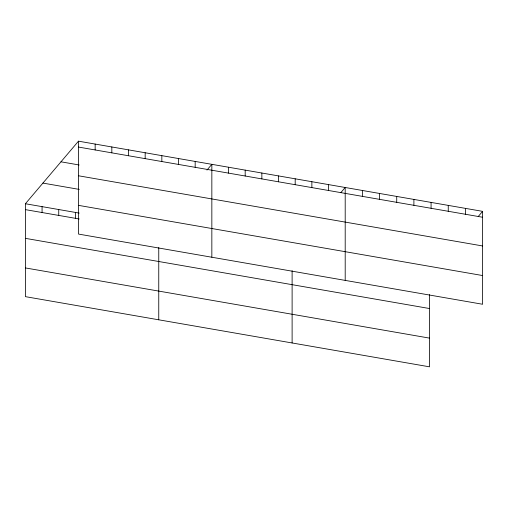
<?xml version="1.0" encoding="UTF-8"?>
<svg xmlns="http://www.w3.org/2000/svg" width="508" height="508" viewBox="0 0 508 508"><rect width="100%" height="100%" fill="white"/><g stroke="black" fill="none" stroke-linecap="round" stroke-linejoin="round"><path stroke-width="0.76" d="M429.514 294.564L429.514 366.827L25.4 296.647L25.4 203.74L78.486 141.173L482.6 211.353L482.6 304.26L78.486 234.074L78.486 141.173M206.978 170.066L211.842 164.332L211.842 257.239M340.824 192.653L345.199 187.49L345.199 280.397M478.219 216.516L482.6 211.353M78.486 147.06L482.6 217.246M60.966 161.817L79.153 164.979M78.486 175.774L482.6 245.961M42.92 183.09L79.286 189.408M78.486 205.359L482.6 275.546M25.4 203.74L79.197 213.087M25.4 209.633L79.197 218.973M25.4 238.347L429.514 308.534M25.4 267.932L429.514 338.118M465.423 208.369L465.423 214.262M448.253 205.391L448.253 211.277M431.076 202.406L431.076 208.299M413.899 199.422L413.899 205.315M396.729 196.437L396.729 202.33M379.552 193.459L379.552 199.352M362.375 190.475L362.375 196.367M328.53 184.594L328.53 190.487M311.861 181.699L311.861 187.592M295.192 178.803L295.192 184.696M292.113 270.701L292.113 342.97M278.524 175.914L278.524 181.8M261.855 173.018L261.855 178.911M245.186 170.123L245.186 176.016M228.511 167.227L228.511 173.12M195.174 161.436L195.174 167.329M178.505 158.54L178.505 164.433M161.836 155.645L161.836 161.538M158.756 247.536L158.756 319.805M145.167 152.749L145.167 158.642M128.499 149.854L128.499 155.746M111.83 146.958L111.83 152.851M95.155 144.062L95.155 149.955M75.406 212.427L75.406 218.319M58.738 209.531L58.738 215.424M42.069 206.635L42.069 212.528"/></g></svg>
